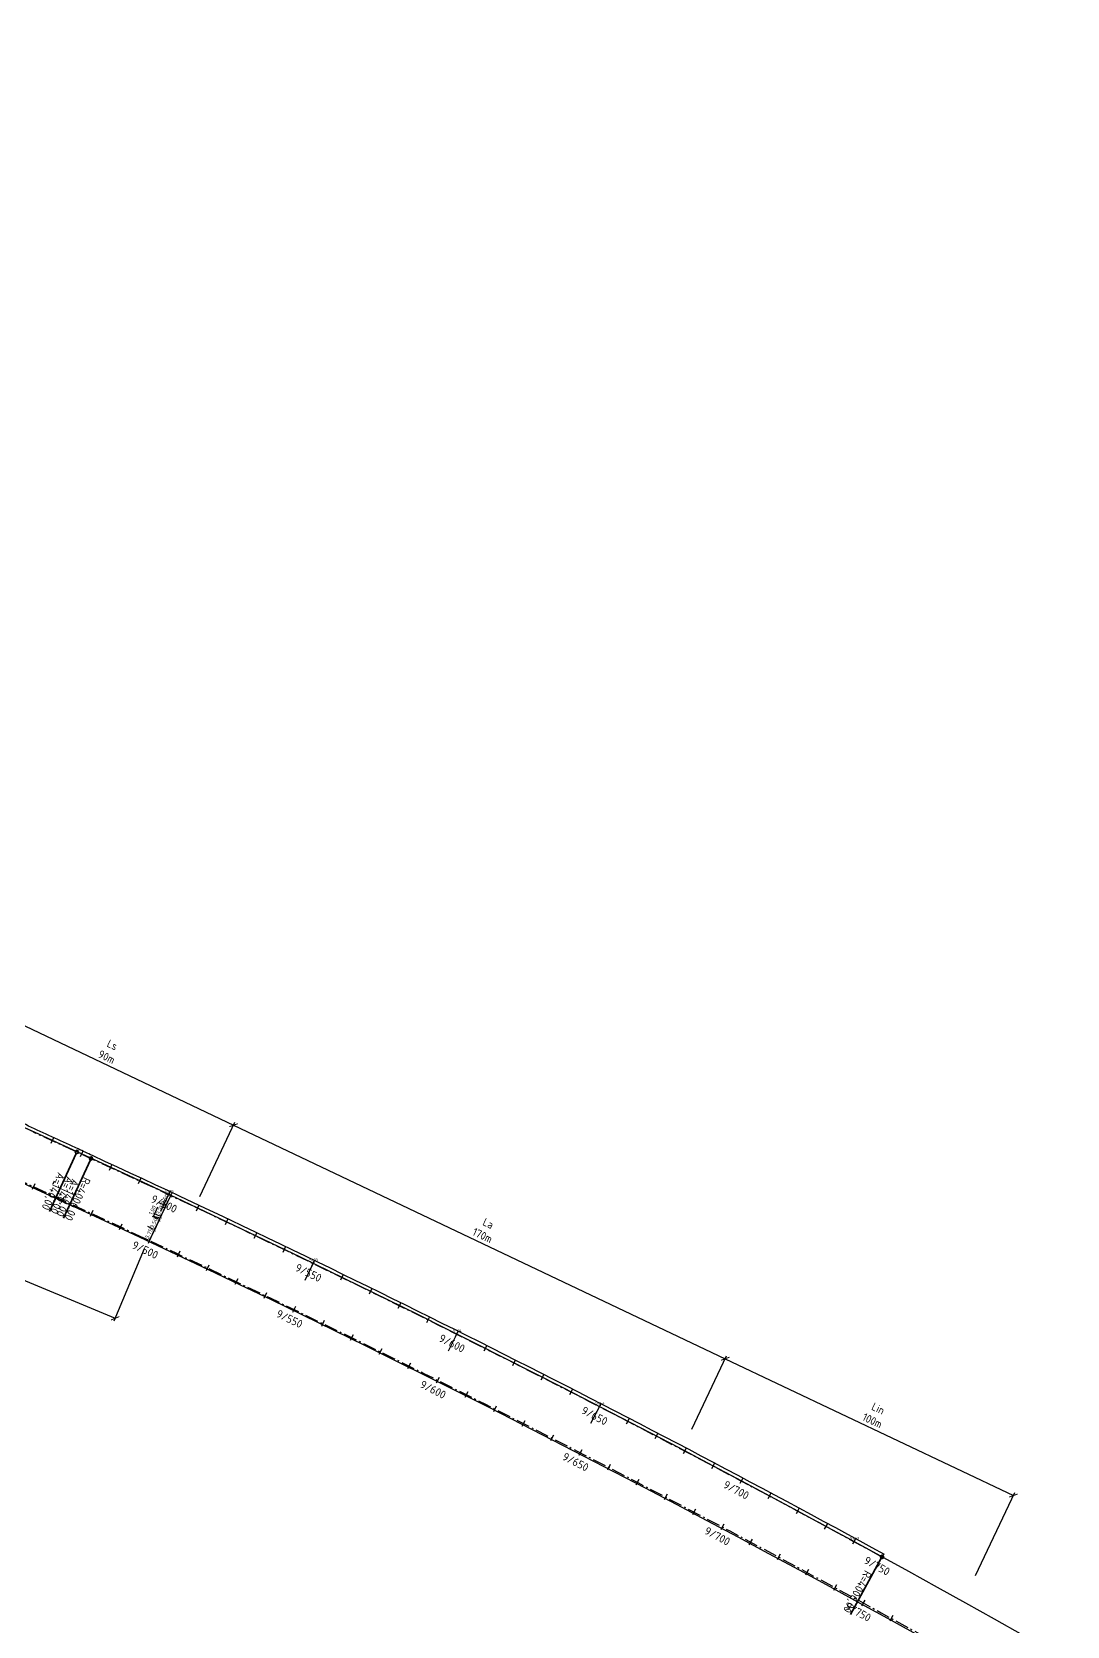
# Model space of a CAD drawing. Header units: metres. Extents: x 162815 to 178081, y 6220705 to 6240819.
# Drawn here: x 168490.4 to 168813.8, y 6228545.5 to 6229043.4 of the extents above; entities that cross this region are included whole.
import ezdxf
from ezdxf.enums import TextEntityAlignment as Align

# ---------------------------------------------------------------- set-up
doc = ezdxf.new("R2010")
doc.units = ezdxf.units.M
doc.linetypes.add('BH90-VAGMITT', pattern=[6.7, 4.2, -1, 0.5, -1])
doc.layers.get('Defpoints').update_dxf_attribs({"color": 5})
for name, color, linetype in [('00_tvångpunkter', 2, 'Continuous'), ('M-31-Centrumlinje', 4, 'BH90-VAGMITT'), ('M-312A', 3, 'Continuous'), ('M-32-Sektionering_markering', 3, 'Continuous'), ('M-32-Sektionering_text', 1, 'Continuous'), ('M-32-TP_text', 1, 'Continuous')]:
    doc.layers.add(name, color=color, linetype=linetype)
doc.layers.add('M-32-TP_markering', color=3, linetype='Continuous', lineweight=35)
doc.styles.add('Iso', font='iso.shx')
doc.styles.add('ISO35', font='iso3098.shx')
doc.styles.add('ISO50', font='iso3098.shx', dxfattribs={"height": 5})
doc.dimstyles.new('BH90$0', dxfattribs={"dimtxt": 2.5, "dimasz": 2, "dimexe": 1, "dimexo": 5, "dimgap": 1, "dimtad": 1, "dimzin": 0, "dimdsep": 46, "dimtxsty": 'Iso', "dimblk1": 'ARCHTICK', "dimblk2": 'ARCHTICK', "dimsah": 1, "dimcen": 1.5, "dimadec": 0, "dimazin": 0, "dimtfac": 1, "dimtix": 1, "dimtmove": 0, "dimatfit": 3, "dimfxl": 1, "dimtolj": 1, "dimtzin": 0, "dimarcsym": 0})
picture_1 = doc.add_image_def('image1.png', size_in_pixel=(2309, 1928))

# ---------------------------------------------------------------- blocks, each defined once
blk = doc.blocks.new('_ARCHTICK')
at = {"color": 0, "linetype": 'ByBlock', "const_width": 0.15}
blk.add_lwpolyline([(-0.5, -0.5), (0.5, 0.5)], dxfattribs=at)
blk = doc.blocks.new('*D56')
at = {"layer": 'Defpoints', "color": 0, "lineweight": -2, "transparency": 16777216}
for p, q in [((168434.21, 6228704.8), (168423.57, 6228679.32)), ((168423.96, 6228680.24), (168516.46, 6228641.62)), ((168525.5, 6228663.28), (168516.07, 6228640.69))]:
    blk.add_line(p, q, dxfattribs=at)
at = {"layer": 'Defpoints', "color": 0, "transparency": 16777216}
for p in [(168436.14, 6228709.41), (168527.43, 6228667.89), (168516.46, 6228641.62)]:
    blk.add_point(p, dxfattribs=at)
at = {"layer": 'Defpoints', "color": 0, "lineweight": -2, "transparency": 16777216, "xscale": 2, "yscale": 2, "zscale": 2}
for p, rotation in [((168423.96, 6228680.24), 157.334874867428), ((168516.46, 6228641.62), 337.334874867428)]:
    blk.add_blockref('_ARCHTICK', p, dxfattribs=dict(at, rotation=rotation))
at = {"layer": 'Defpoints', "color": 0, "transparency": 16777216, "insert": (168471.88, 6228664.93), "char_height": 2.5, "attachment_point": 5, "rotation": 337.3349, "style": 'Iso'}
blk.add_mtext('\\A1;Lut\\P100m', dxfattribs=at)
blk = doc.blocks.new('*D57')
at = {"layer": 'Defpoints', "color": 0, "lineweight": -2, "transparency": 16777216}
for p, q in [((168460.34, 6228715.54), (168472.63, 6228741.41)), ((168472.2, 6228740.51), (168553.45, 6228701.92)), ((168542.89, 6228679.68), (168553.88, 6228702.83))]:
    blk.add_line(p, q, dxfattribs=at)
at = {"layer": 'Defpoints', "color": 0, "transparency": 16777216}
for p in [(168458.19, 6228711.02), (168553.45, 6228701.92), (168540.75, 6228675.17)]:
    blk.add_point(p, dxfattribs=at)
at = {"layer": 'Defpoints', "color": 0, "lineweight": -2, "transparency": 16777216, "xscale": 2, "yscale": 2, "zscale": 2}
for p, rotation in [((168472.2, 6228740.51), 154.5970208892949), ((168553.45, 6228701.92), 334.5970208892949)]:
    blk.add_blockref('_ARCHTICK', p, dxfattribs=dict(at, rotation=rotation))
at = {"layer": 'Defpoints', "color": 0, "transparency": 16777216, "insert": (168514.69, 6228725.13), "char_height": 2.5, "attachment_point": 5, "rotation": 334.597, "style": 'Iso'}
blk.add_mtext('\\A1;Ls\\P90m', dxfattribs=at)
blk = doc.blocks.new('*D58')
at = {"layer": 'Defpoints', "color": 0, "lineweight": -2, "transparency": 16777216}
for p, q in [((168542.89, 6228679.68), (168553.88, 6228702.83)), ((168553.45, 6228701.92), (168707.02, 6228629)), ((168696.54, 6228606.94), (168707.44, 6228629.9))]:
    blk.add_line(p, q, dxfattribs=at)
at = {"layer": 'Defpoints', "color": 0, "transparency": 16777216}
for p in [(168540.75, 6228675.17), (168707.02, 6228629), (168694.4, 6228602.43)]:
    blk.add_point(p, dxfattribs=at)
at = {"layer": 'Defpoints', "color": 0, "lineweight": -2, "transparency": 16777216, "xscale": 2, "yscale": 2, "zscale": 2}
for p, rotation in [((168553.45, 6228701.92), 154.5970208892949), ((168707.02, 6228629), 334.5970208892949)]:
    blk.add_blockref('_ARCHTICK', p, dxfattribs=dict(at, rotation=rotation))
at = {"layer": 'Defpoints', "color": 0, "transparency": 16777216, "insert": (168632.09, 6228669.38), "char_height": 2.5, "attachment_point": 5, "rotation": 334.597, "style": 'Iso'}
blk.add_mtext('\\A1;La\\P170m', dxfattribs=at)
blk = doc.blocks.new('*D59')
at = {"layer": 'Defpoints', "color": 0, "lineweight": -2, "transparency": 16777216}
for p, q in [((168696.54, 6228606.94), (168707.44, 6228629.9)), ((168707.02, 6228629), (168797, 6228586.26)), ((168785.14, 6228561.29), (168797.43, 6228587.17))]:
    blk.add_line(p, q, dxfattribs=at)
at = {"layer": 'Defpoints', "color": 0, "transparency": 16777216}
for p in [(168694.4, 6228602.43), (168797, 6228586.26), (168782.99, 6228556.77)]:
    blk.add_point(p, dxfattribs=at)
at = {"layer": 'Defpoints', "color": 0, "lineweight": -2, "transparency": 16777216, "xscale": 2, "yscale": 2, "zscale": 2}
for p, rotation in [((168707.02, 6228629), 154.5970208892949), ((168797, 6228586.26), 334.5970208892949)]:
    blk.add_blockref('_ARCHTICK', p, dxfattribs=dict(at, rotation=rotation))
at = {"layer": 'Defpoints', "color": 0, "transparency": 16777216, "insert": (168753.87, 6228611.55), "char_height": 2.5, "attachment_point": 5, "rotation": 334.597, "style": 'Iso'}
blk.add_mtext('\\A1;Lin\\P100m', dxfattribs=at)
blk = doc.blocks.new('_zniv')
at = {"color": 0}
for p, q in [((-0.4, 0), (0.4, 0)), ((0, 0.4), (0, -0.4))]:
    blk.add_line(p, q, dxfattribs=at)
at = {"color": 4, "style": 'Iso'}
blk.add_attdef('ZNIV', text='', height=2, dxfattribs=at).set_placement((0, 0), align=Align.BOTTOM_CENTER)
blk = doc.blocks.new('*D93')
at = {"layer": 'Defpoints', "color": 0, "lineweight": -2, "transparency": 16777216}
for p, q in [((168526.54, 6228670.35), (168528.35, 6228669.5)), ((168527.21, 6228665.89), (168528.8, 6228669.29)), ((168524.94, 6228666.96), (168526.75, 6228666.11))]:
    blk.add_line(p, q, dxfattribs=at)
at = {"layer": 'Defpoints', "color": 0, "transparency": 16777216}
for p in [(168528.8, 6228669.29), (168528.8, 6228669.29), (168527.21, 6228665.89)]:
    blk.add_point(p, dxfattribs=at)
at = {"layer": 'Defpoints', "color": 0, "lineweight": -2, "transparency": 16777216}
for p, rotation in [((168528.8, 6228669.29), 64.83248733448916), ((168527.21, 6228665.89), 244.8324873344892)]:
    blk.add_blockref('_ARCHTICK', p, dxfattribs=dict(at, rotation=rotation))
at = {"layer": 'Defpoints', "color": 0, "transparency": 16777216, "insert": (168526.99, 6228668.07), "char_height": 1.25, "attachment_point": 5, "rotation": 64.8325, "style": 'Iso'}
blk.add_mtext('\\A1;3.75', dxfattribs=at)
blk = doc.blocks.new('*D94')
at = {"layer": 'Defpoints', "color": 0, "lineweight": -2, "transparency": 16777216}
for p, q in [((168528.03, 6228673.52), (168529.84, 6228672.67)), ((168526.54, 6228670.35), (168528.35, 6228669.5)), ((168528.8, 6228669.29), (168530.29, 6228672.45))]:
    blk.add_line(p, q, dxfattribs=at)
at = {"layer": 'Defpoints', "color": 0, "transparency": 16777216}
for p in [(168528.8, 6228669.29), (168530.29, 6228672.45), (168530.29, 6228672.45)]:
    blk.add_point(p, dxfattribs=at)
at = {"layer": 'Defpoints', "color": 0, "lineweight": -2, "transparency": 16777216}
for p, rotation in [((168528.8, 6228669.29), 244.8324873344892), ((168530.29, 6228672.45), 64.83248733448919)]:
    blk.add_blockref('_ARCHTICK', p, dxfattribs=dict(at, rotation=rotation))
at = {"layer": 'Defpoints', "color": 0, "transparency": 16777216, "insert": (168528.53, 6228671.35), "char_height": 1.25, "attachment_point": 5, "rotation": 64.8325, "style": 'Iso'}
blk.add_mtext('\\A1;3.50', dxfattribs=at)
blk = doc.blocks.new('*D95')
at = {"layer": 'Defpoints', "color": 0, "lineweight": -2, "transparency": 16777216}
for p, q in [((168528.03, 6228673.52), (168529.84, 6228672.67)), ((168528.38, 6228673.38), (168529.83, 6228676.47)), ((168528.45, 6228674.42), (168530.26, 6228673.57)), ((168530.72, 6228673.36), (168531.14, 6228674.26)), ((168530.5, 6228672.91), (168528.38, 6228673.38)), ((168530.29, 6228672.45), (168529.87, 6228671.55)), ((168530.29, 6228672.45), (168530.72, 6228673.36)), ((168530.29, 6228672.45), (168530.72, 6228673.36))]:
    blk.add_line(p, q, dxfattribs=at)
at = {"layer": 'Defpoints', "color": 0, "transparency": 16777216}
for p in [(168530.29, 6228672.45), (168530.72, 6228673.36), (168530.72, 6228673.36)]:
    blk.add_point(p, dxfattribs=at)
at = {"layer": 'Defpoints', "color": 0, "lineweight": -2, "transparency": 16777216}
for p, rotation in [((168530.72, 6228673.36), 244.8324873344892), ((168530.29, 6228672.45), 64.83248733448919)]:
    blk.add_blockref('_ARCHTICK', p, dxfattribs=dict(at, rotation=rotation))
at = {"layer": 'Defpoints', "color": 0, "transparency": 16777216, "insert": (168528.09, 6228675.4), "char_height": 1.25, "attachment_point": 5, "rotation": 64.8325, "style": 'Iso'}
blk.add_mtext('\\A1;1.00', dxfattribs=at)
blk = doc.blocks.new('*D96')
at = {"layer": 'Defpoints', "color": 0, "lineweight": -2, "transparency": 16777216}
for p, q in [((168528.45, 6228674.42), (168530.26, 6228673.57)), ((168530.05, 6228677.82), (168531.86, 6228676.97)), ((168530.72, 6228673.36), (168532.31, 6228676.75))]:
    blk.add_line(p, q, dxfattribs=at)
at = {"layer": 'Defpoints', "color": 0, "transparency": 16777216}
for p in [(168532.31, 6228676.75), (168532.31, 6228676.75), (168530.72, 6228673.36)]:
    blk.add_point(p, dxfattribs=at)
at = {"layer": 'Defpoints', "color": 0, "lineweight": -2, "transparency": 16777216}
for p, rotation in [((168530.72, 6228673.36), 244.8324873344892), ((168532.31, 6228676.75), 64.83248733448919)]:
    blk.add_blockref('_ARCHTICK', p, dxfattribs=dict(at, rotation=rotation))
at = {"layer": 'Defpoints', "color": 0, "transparency": 16777216, "insert": (168530.5, 6228675.53), "char_height": 1.25, "attachment_point": 5, "rotation": 64.8325, "style": 'Iso'}
blk.add_mtext('\\A1;3.75', dxfattribs=at)
blk = doc.blocks.new('*D97')
at = {"layer": 'Defpoints', "color": 0, "lineweight": -2, "transparency": 16777216}
for p, q in [((168531.54, 6228680.98), (168533.35, 6228680.13)), ((168532.31, 6228676.75), (168533.8, 6228679.92)), ((168533.8, 6228679.92), (168534.22, 6228680.83)), ((168530.05, 6228677.82), (168531.86, 6228676.97)), ((168532.31, 6228676.75), (168531.89, 6228675.85))]:
    blk.add_line(p, q, dxfattribs=at)
at = {"layer": 'Defpoints', "color": 0, "transparency": 16777216}
for p in [(168533.8, 6228679.92), (168533.8, 6228679.92), (168532.31, 6228676.75)]:
    blk.add_point(p, dxfattribs=at)
at = {"layer": 'Defpoints', "color": 0, "lineweight": -2, "transparency": 16777216}
for p, rotation in [((168533.8, 6228679.92), 244.8324873344892), ((168532.31, 6228676.75), 64.83248733448919)]:
    blk.add_blockref('_ARCHTICK', p, dxfattribs=dict(at, rotation=rotation))
at = {"layer": 'Defpoints', "color": 0, "transparency": 16777216, "insert": (168532.04, 6228678.82), "char_height": 1.25, "attachment_point": 5, "rotation": 64.8325, "style": 'Iso'}
blk.add_mtext('\\A1;3.50', dxfattribs=at)

msp = doc.modelspace()

# ---------------------------------------------------------------- linework, layer by layer
at = {"layer": 'Defpoints'}
for p, q in [((168527.207, 6228665.892), (168533.799, 6228679.921)), ((168533.28, 6228680.644), (168530.608, 6228674.954)), ((168578.459, 6228659.21), (168575.666, 6228653.451)), ((168623.332, 6228637.141), (168620.452, 6228631.386)), ((168667.903, 6228614.47), (168664.958, 6228608.765))]:
    msp.add_line(p, q, dxfattribs=at)
at = {"layer": 'M-31-Centrumlinje', "color": 9, "linetype": 'ByBlock', "flags": 128}
msp.add_lwpolyline([(167651.792, 6228975.184, -0.0814978), (168861.698, 6228507.076, -0.0616582), (169155.153, 6228281.686, -0.0395626), (169466.039, 6227922.612, -0.0395626)], format="xyb", dxfattribs=at)
at = {"layer": 'M-31-Centrumlinje', "flags": 128}
for points in [[(168258.633, 6228915.118), (168273.807, 6228909.489, -0.0007031), (168278.024, 6228907.92, -0.0021094), (168282.233, 6228906.327, -0.0035156), (168286.424, 6228904.687, -0.0049219), (168290.586, 6228902.976, -0.0063282), (168294.708, 6228901.172, -0.0077345), (168298.778, 6228899.253, -0.0091409), (168302.781, 6228897.198, -0.0105473), (168306.7, 6228894.987, -0.1270681), (168341.976, 6228859.525, -0.0105473), (168344.167, 6228855.595, -0.0091409), (168346.201, 6228851.581, -0.0077345), (168348.098, 6228847.501, -0.0063282), (168349.88, 6228843.369, -0.0049219), (168351.569, 6228839.198, -0.0035156), (168353.187, 6228834.999, -0.0021094), (168354.758, 6228830.782, -0.0007031), (168356.305, 6228826.556), (168361.217, 6228813.098, 0.0007031), (168362.764, 6228808.872, 0.0021094), (168364.335, 6228804.655, 0.0035156), (168365.953, 6228800.456, 0.0049219), (168367.641, 6228796.285, 0.0063282), (168369.423, 6228792.153, 0.0077345), (168371.321, 6228788.073, 0.0091409), (168373.355, 6228784.059, 0.0105473), (168375.545, 6228780.128, 0.0754621), (168394.433, 6228756.802, 0.0116678), (168398.218, 6228753.511, 0.00992), (168402.142, 6228750.387, 0.0081724), (168406.177, 6228747.406, 0.0064248), (168410.297, 6228744.545, 0.0046772), (168414.479, 6228741.775, 0.0029297), (168418.703, 6228739.07, 0.0266622), (168475.407, 6228707.274, 0.0028806), (168482.634, 6228703.767, 0.0020576), (168489.895, 6228700.332, 0.0012345), (168497.179, 6228696.946, 0.0004115), (168504.474, 6228693.583, -0.0000382), (168506.696, 6228692.56, -0.0001145), (168508.918, 6228691.536, -0.0172688), (168755.984, 6228567.104)], [(168218.883, 6228795.626, -0.0421323), (168839.914, 6228502.1, -0.0519449), (169107.406, 6228307.258, -0.0145874), (169212.501, 6228206.869)], [(168218.883, 6228795.626, -0.0421323), (168839.914, 6228502.1, -0.0519449), (169107.406, 6228307.258, -0.0145874), (169212.501, 6228206.869)]]:
    msp.add_lwpolyline(points, format="xyb", dxfattribs=at)
at = {"layer": 'M-31-Centrumlinje', "color": 3, "linetype": 'Continuous'}
msp.add_lwpolyline([(168224.247, 6228792.908, -0.0437567), (168853.584, 6228493.285, -0.0616582), (169143.922, 6228270.29, -0.0121106), (169244.577, 6228166.166, -0.0395626)], format="xyb", dxfattribs=at)
at = {"layer": 'M-312A'}
msp.add_lwpolyline([(168756.728, 6228567.837, 0.0172875), (168509.336, 6228692.444, 0.0001145), (168507.114, 6228693.468, 0.0000382), (168504.892, 6228694.491, -0.0004115), (168497.598, 6228697.853, -0.0012345), (168490.319, 6228701.238, -0.0020576), (168483.065, 6228704.669, -0.0028806)], format="xyb", dxfattribs=at)
at = {"layer": 'M-32-Sektionering_markering'}
for p, q in [((168497.242, 6228698.018), (168496.403, 6228696.203)), ((168506.322, 6228693.832), (168505.486, 6228692.016)), ((168515.404, 6228689.64), (168514.563, 6228687.826)), ((168491.338, 6228683.635), (168490.506, 6228681.816)), ((168491.338, 6228683.635), (168490.506, 6228681.816)), ((168497.354, 6228684.451), (168496.937, 6228683.542)), ((168524.475, 6228685.426), (168523.63, 6228683.613)), ((168500.427, 6228679.459), (168499.59, 6228677.642)), ((168500.427, 6228679.459), (168499.59, 6228677.642)), ((168533.536, 6228681.189), (168532.686, 6228679.378)), ((168509.506, 6228675.261), (168508.665, 6228673.446)), ((168509.506, 6228675.261), (168508.665, 6228673.446)), ((168542.586, 6228676.929), (168541.732, 6228675.12)), ((168518.575, 6228671.04), (168517.729, 6228669.228)), ((168518.575, 6228671.04), (168517.729, 6228669.228)), ((168551.625, 6228672.646), (168550.767, 6228670.84)), ((168527.633, 6228666.798), (168526.782, 6228664.987)), ((168527.633, 6228666.798), (168526.782, 6228664.987)), ((168560.654, 6228668.341), (168559.791, 6228666.537)), ((168569.672, 6228664.014), (168568.804, 6228662.212)), ((168536.68, 6228662.533), (168535.825, 6228660.725)), ((168536.68, 6228662.533), (168535.825, 6228660.725)), ((168578.679, 6228659.664), (168577.807, 6228657.864)), ((168545.718, 6228658.246), (168544.858, 6228656.44)), ((168545.718, 6228658.246), (168544.858, 6228656.44)), ((168554.744, 6228653.937), (168553.881, 6228652.133)), ((168554.744, 6228653.937), (168553.881, 6228652.133)), ((168587.675, 6228655.292), (168586.798, 6228653.494)), ((168563.76, 6228649.606), (168562.892, 6228647.804)), ((168563.76, 6228649.606), (168562.892, 6228647.804)), ((168596.66, 6228650.897), (168595.779, 6228649.101)), ((168572.766, 6228645.252), (168571.893, 6228643.453)), ((168572.766, 6228645.252), (168571.893, 6228643.453)), ((168605.635, 6228646.479), (168604.749, 6228644.686)), ((168581.761, 6228640.877), (168580.884, 6228639.08)), ((168581.761, 6228640.877), (168580.884, 6228639.08)), ((168614.598, 6228642.04), (168613.708, 6228640.249)), ((168590.745, 6228636.48), (168589.863, 6228634.685)), ((168590.745, 6228636.48), (168589.863, 6228634.685)), ((168623.55, 6228637.578), (168622.655, 6228635.789)), ((168599.718, 6228632.061), (168598.832, 6228630.268)), ((168599.718, 6228632.061), (168598.832, 6228630.268)), ((168632.491, 6228633.093), (168631.592, 6228631.307)), ((168641.42, 6228628.587), (168640.517, 6228626.802)), ((168608.68, 6228627.619), (168607.79, 6228625.828)), ((168608.68, 6228627.619), (168607.79, 6228625.828)), ((168650.339, 6228624.058), (168649.431, 6228622.276)), ((168617.632, 6228623.156), (168616.737, 6228621.367)), ((168617.632, 6228623.156), (168616.737, 6228621.367)), ((168626.572, 6228618.671), (168625.673, 6228616.885)), ((168626.572, 6228618.671), (168625.673, 6228616.885)), ((168659.246, 6228619.507), (168658.334, 6228617.727)), ((168635.502, 6228614.164), (168634.599, 6228612.38)), ((168635.502, 6228614.164), (168634.599, 6228612.38)), ((168668.142, 6228614.933), (168667.225, 6228613.156)), ((168644.42, 6228609.635), (168643.513, 6228607.853)), ((168644.42, 6228609.635), (168643.513, 6228607.853)), ((168677.026, 6228610.337), (168676.105, 6228608.562)), ((168653.328, 6228605.085), (168652.416, 6228603.305)), ((168653.328, 6228605.085), (168652.416, 6228603.305)), ((168685.899, 6228605.72), (168684.973, 6228603.947)), ((168662.224, 6228600.512), (168661.307, 6228598.735)), ((168662.224, 6228600.512), (168661.307, 6228598.735)), ((168694.76, 6228601.08), (168693.83, 6228599.309)), ((168671.109, 6228595.918), (168670.188, 6228594.143)), ((168671.109, 6228595.918), (168670.188, 6228594.143)), ((168703.61, 6228596.418), (168702.675, 6228594.649)), ((168679.982, 6228591.302), (168679.057, 6228589.529)), ((168679.982, 6228591.302), (168679.057, 6228589.529)), ((168712.448, 6228591.734), (168711.509, 6228589.968)), ((168688.845, 6228586.664), (168687.915, 6228584.894)), ((168688.845, 6228586.664), (168687.915, 6228584.894)), ((168721.274, 6228587.028), (168720.331, 6228585.264)), ((168697.696, 6228582.005), (168696.762, 6228580.236)), ((168697.696, 6228582.005), (168696.762, 6228580.236)), ((168730.088, 6228582.299), (168729.141, 6228580.538)), ((168706.535, 6228577.324), (168705.597, 6228575.558)), ((168706.535, 6228577.324), (168705.597, 6228575.558)), ((168738.891, 6228577.549), (168737.939, 6228575.79)), ((168715.363, 6228572.621), (168714.421, 6228570.857)), ((168715.363, 6228572.621), (168714.421, 6228570.857)), ((168747.682, 6228572.777), (168746.725, 6228571.021)), ((168724.18, 6228567.897), (168723.233, 6228566.135)), ((168724.18, 6228567.897), (168723.233, 6228566.135)), ((168756.46, 6228567.983), (168755.5, 6228566.229)), ((168756.465, 6228567.981), (168755.504, 6228566.227)), ((168732.985, 6228563.151), (168732.033, 6228561.392)), ((168732.985, 6228563.151), (168732.033, 6228561.392)), ((168741.778, 6228558.384), (168740.822, 6228556.627)), ((168741.778, 6228558.384), (168740.822, 6228556.627)), ((168750.559, 6228553.595), (168749.6, 6228551.84)), ((168750.559, 6228553.595), (168749.6, 6228551.84)), ((168759.329, 6228548.785), (168758.365, 6228547.032)), ((168759.329, 6228548.785), (168758.365, 6228547.032))]:
    msp.add_line(p, q, dxfattribs=at)
at = {"layer": 'M-32-Sektionering_text'}
for p, q in [((168533.536, 6228681.189), (168532.686, 6228679.378)), ((168527.633, 6228666.798), (168526.782, 6228664.987)), ((168527.633, 6228666.798), (168526.782, 6228664.987)), ((168578.679, 6228659.664), (168577.807, 6228657.864)), ((168572.766, 6228645.252), (168571.893, 6228643.453)), ((168572.766, 6228645.252), (168571.893, 6228643.453)), ((168623.55, 6228637.578), (168622.655, 6228635.789)), ((168617.632, 6228623.156), (168616.737, 6228621.367)), ((168617.632, 6228623.156), (168616.737, 6228621.367)), ((168668.142, 6228614.933), (168667.225, 6228613.156)), ((168662.224, 6228600.512), (168661.307, 6228598.735)), ((168662.224, 6228600.512), (168661.307, 6228598.735)), ((168712.448, 6228591.734), (168711.509, 6228589.968)), ((168706.535, 6228577.324), (168705.597, 6228575.558)), ((168706.535, 6228577.324), (168705.597, 6228575.558)), ((168756.46, 6228567.983), (168755.5, 6228566.229)), ((168756.465, 6228567.981), (168755.504, 6228566.227)), ((168750.559, 6228553.595), (168749.6, 6228551.84)), ((168750.559, 6228553.595), (168749.6, 6228551.84))]:
    msp.add_line(p, q, dxfattribs=at)
at = {"layer": 'M-32-TP_markering'}
for p, q in [((168504.265, 6228693.128), (168495.902, 6228674.961)), ((168508.708, 6228691.082), (168500.334, 6228672.919)), ((168755.744, 6228566.665), (168746.136, 6228549.124))]:
    msp.add_line(p, q, dxfattribs=at)
for centre in [(168504.474, 6228693.583), (168508.918, 6228691.536), (168755.984, 6228567.104)]:
    msp.add_circle(centre, 0.5, dxfattribs=at)

# ---------------------------------------------------------------- block references
at = {"layer": 'Defpoints', "xscale": 0.4, "yscale": 0.4, "zscale": 0.4}
for p, values in [((168533.28, 6228680.644), {'ZNIV': '50.75'}), ((168578.459, 6228659.21), {'ZNIV': '51.33'}), ((168623.332, 6228637.141), {'ZNIV': '51.94'}), ((168667.903, 6228614.47), {'ZNIV': '52.54'}), ((168747.416, 6228572.289), {'ZNIV': '53.63'})]:
    msp.add_blockref('_zniv', p, dxfattribs=at).add_auto_attribs(values)

# ---------------------------------------------------------------- texts
at = {"layer": 'M-32-Sektionering_text', "style": 'ISO50'}
for s, rotation, p in [('9/500', 334.86545, (168532.261, 6228678.473)), ('9/500', 334.83249, (168526.357, 6228664.082)), ('9/500', 334.83249, (168526.357, 6228664.082)), ('9/550', 334.15033, (168577.371, 6228656.964)), ('9/550', 334.13087, (168571.457, 6228642.553)), ('9/550', 334.13087, (168571.457, 6228642.553)), ('9/600', 333.43521, (168622.208, 6228634.894)), ('9/600', 333.42925, (168616.29, 6228620.473)), ('9/600', 333.42925, (168616.29, 6228620.473)), ('9/650', 332.72008, (168666.767, 6228612.267)), ('9/650', 332.72763, (168660.849, 6228597.846)), ('9/650', 332.72763, (168660.849, 6228597.846)), ('9/700', 332.00496, (168711.039, 6228589.085)), ('9/700', 332.02601, (168705.128, 6228574.675)), ('9/700', 332.02601, (168705.128, 6228574.675)), ('9/750', 331.28983, (168755.019, 6228565.352)), ('9/750', 331.28976, (168755.023, 6228565.35)), ('9/750', 331.32439, (168749.12, 6228550.963)), ('9/750', 331.32439, (168749.12, 6228550.963))]:
    msp.add_text(s, height=2.5, rotation=rotation, dxfattribs=at).set_placement(p, align=Align.TOP_CENTER)
at = {"layer": 'M-32-TP_text', "style": 'ISO35'}
for s, rotation, p in [('A=140,00', 245.28207, (168495.675, 6228675.065)), ('A=140,00', 245.24707, (168500.107, 6228673.024)), ('R=4006,00', 241.28976, (168745.917, 6228549.244))]:
    msp.add_text(s, height=2.5, rotation=rotation, dxfattribs=at).set_placement(p, align=Align.TOP_RIGHT)
for s, rotation, p in [('A=140,00', 245.28207, (168496.129, 6228674.856)), ('R=4006,00', 245.24707, (168500.561, 6228672.815))]:
    msp.add_text(s, height=2.5, rotation=rotation, dxfattribs=at).set_placement(p, align=Align.RIGHT)

# ---------------------------------------------------------------- dimensions: what is measured, and where the dimension line sits
at = {"layer": 'Defpoints'}
dim = msp.add_linear_dim(base=(168553.452, 6228701.925), p1=(168458.194, 6228711.019), p2=(168540.746, 6228675.168), angle=334.59702, text='Ls\\P90m', dimstyle='BH90$0', dxfattribs=at)
dim.commit()
dim.dimension.update_dxf_attribs({"geometry": '*D57', "text_midpoint": (168514.685, 6228725.132)})
for base, p1, p2, angle, text, picture, middle in [((168516.457, 6228641.616), (168436.136, 6228709.415), (168527.43, 6228667.893), 337.33487, 'Lut\\P100m', '*D56', (168471.876, 6228664.929)), ((168707.016, 6228628.998), (168540.746, 6228675.168), (168694.397, 6228602.426), 334.59702, 'La\\P170m', '*D58', (168632.093, 6228669.376)), ((168797, 6228586.264), (168694.397, 6228602.426), (168782.994, 6228556.772), 334.59702, 'Lin\\P100m', '*D59', (168753.867, 6228611.545))]:
    dim = msp.add_linear_dim(base=base, p1=p1, p2=p2, angle=angle, text=text, dimstyle='BH90$0', override={"dimtmove": 1}, dxfattribs=at)
    dim.commit()
    dim.dimension.update_dxf_attribs({"geometry": picture, "text_midpoint": middle})
for base, p1, p2, picture, middle in [((168533.799, 6228679.921), (168532.311, 6228676.753), (168533.799, 6228679.921), '*D97', (168532.037, 6228678.816)), ((168530.291, 6228672.454), (168528.802, 6228669.286), (168530.291, 6228672.454), '*D94', (168528.528, 6228671.349)), ((168532.311, 6228676.753), (168530.716, 6228673.359), (168532.311, 6228676.753), '*D96', (168530.495, 6228675.535))]:
    dim = msp.add_linear_dim(base=base, p1=p1, p2=p2, angle=244.83249, dimstyle='BH90$0', override={"dimscale": 0.5, "dimtmove": 1}, dxfattribs=at)
    dim.commit()
    dim.dimension.update_dxf_attribs({"geometry": picture, "text_midpoint": middle})
dim = msp.add_linear_dim(base=(168530.716, 6228673.359), p1=(168530.291, 6228672.454), p2=(168530.716, 6228673.359), angle=244.83249, dimstyle='BH90$0', override={"dimscale": 0.5, "dimtmove": 1}, dxfattribs=at)
dim.commit()
dim.dimension.update_dxf_attribs({"geometry": '*D95', "text_midpoint": (168528.592, 6228673.834), "dimtype": 160})
dim = msp.add_aligned_dim(p1=(168527.207, 6228665.892), p2=(168528.802, 6228669.286), distance=0, dimstyle='BH90$0', override={"dimscale": 0.5}, dxfattribs=at)
dim.commit()
dim.dimension.update_dxf_attribs({"geometry": '*D93', "text_midpoint": (168526.987, 6228668.068)})

# ---------------------------------------------------------------- pictures from other files: only their frames are drawn
at = {"layer": '00_tvångpunkter'}
image = msp.add_image(picture_1, insert=(166845.455, 6228001.945), size_in_units=(2512.527, 2097.944), dxfattribs=at)
image.dxf.flags = 7

doc.saveas('drawing.dxf')
